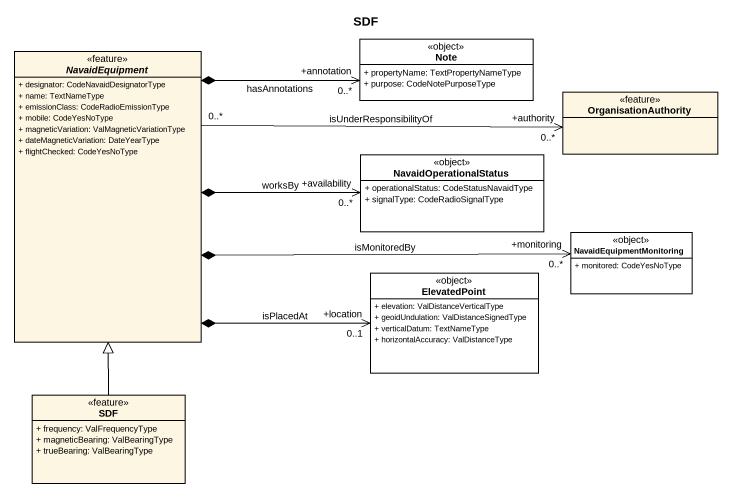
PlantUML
@startuml
title SDF
hide circle
hide empty members
skinparam classAttributeIconSize 0
abstract class NavaidEquipment <<feature>> {
  + designator: CodeNavaidDesignatorType
  + name: TextNameType
  + emissionClass: CodeRadioEmissionType
  + mobile: CodeYesNoType
  + magneticVariation: ValMagneticVariationType
  + dateMagneticVariation: DateYearType
  + flightChecked: CodeYesNoType
}
class "Note" as Note_ <<object>> #FFFFFF {
  + propertyName: TextPropertyNameType
  + purpose: CodeNotePurposeType
}
class OrganisationAuthority <<feature>>
class NavaidOperationalStatus <<object>> #FFFFFF {
  + operationalStatus: CodeStatusNavaidType
  + signalType: CodeRadioSignalType
}
class NavaidEquipmentMonitoring <<object>> #FFFFFF {
  + monitored: CodeYesNoType
}
class ElevatedPoint <<object>> #FFFFFF {
  + elevation: ValDistanceVerticalType
  + geoidUndulation: ValDistanceSignedType
  + verticalDatum: TextNameType
  + horizontalAccuracy: ValDistanceType
}
class SDF <<feature>> {
  + frequency: ValFrequencyType
  + magneticBearing: ValBearingType
  + trueBearing: ValBearingType
}
NavaidEquipment *-right-> "+annotation\n0..*" Note_ : hasAnnotations
NavaidEquipment "0..*" -right-> "+authority\n0..*" OrganisationAuthority : isUnderResponsibilityOf
NavaidEquipment *-right-> "+availability\n0..*" NavaidOperationalStatus : worksBy
NavaidEquipment *-right-> "+monitoring\n0..*" NavaidEquipmentMonitoring : isMonitoredBy
NavaidEquipment *-right-> "+location\n0..1" ElevatedPoint : isPlacedAt
SDF -up-|> NavaidEquipment
@enduml
